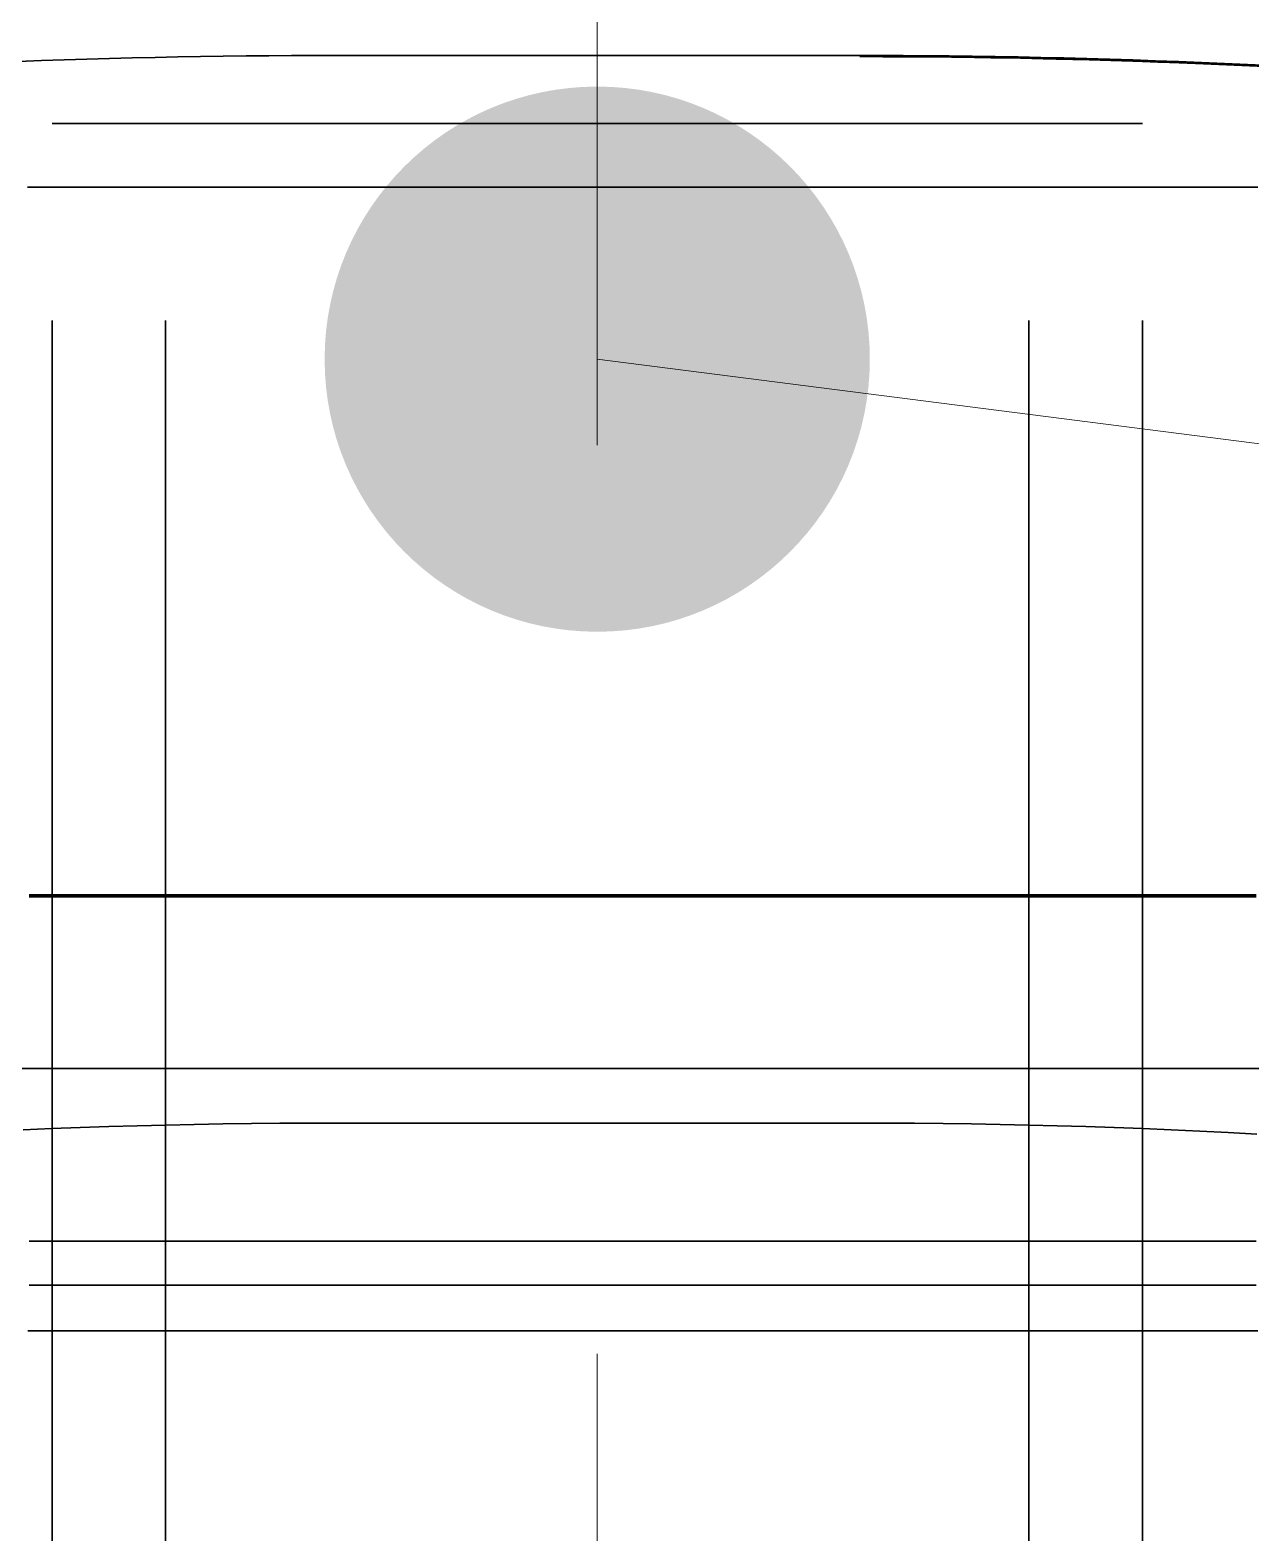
# Model space of a CAD drawing. Header units: millimetres. Extents: x 0 to 2382, y 0 to 420.
# Drawn here: x 155.252 to 157.939, y 327.016 to 330.324 of the extents above; entities that cross this region are included whole.
import ezdxf

# ---------------------------------------------------------------- set-up
doc = ezdxf.new("R2010")
doc.units = ezdxf.units.MM
doc.linetypes.add('IRAM-E-TRAZOS', pattern=[5, 4, -1])
doc.linetypes.add('IRAM-F-TRAZO-PUNTO', pattern=[20, 15, -2, 1, -2])
for name, color, linetype, lineweight in [('01-VISIBLE', 7, 'CONTINUOUS', 70), ('02-OCULTA', 4, 'IRAM-E-TRAZOS', 35), ('03-EJE', 1, 'IRAM-F-TRAZO-PUNTO', 18), ('08-FINA', 5, 'CONTINUOUS', 18)]:
    doc.layers.add(name, color=color, linetype=linetype, lineweight=lineweight)

msp = doc.modelspace()

# ---------------------------------------------------------------- hatches: boundary and pattern name
at = {"layer": '08-FINA'}
h = msp.add_hatch(color=7, dxfattribs=at)
h.dxf.hatch_style = 1
edge = h.paths.add_edge_path()
edge.add_arc((156.5, 329.5996), 0.6, 0, 360)

# ---------------------------------------------------------------- linework, layer by layer
at = {"layer": '01-VISIBLE'}
msp.add_lwpolyline([(157.95, 328.4182), (157.9, 328.4182), (157.85, 328.4182), (157.8, 328.4182), (157.75, 328.4182), (157.7, 328.4182), (157.65, 328.4182), (157.6, 328.4182), (157.55, 328.4182), (157.5, 328.4182), (157.45, 328.4182), (157.4, 328.4182), (157.35, 328.4182), (157.3, 328.4182), (157.25, 328.4182), (157.2, 328.4182), (157.15, 328.4182), (157.1, 328.4182), (157.05, 328.4182), (157, 328.4182), (156.95, 328.4182), (156.9, 328.4182), (156.85, 328.4182), (156.8, 328.4182), (156.75, 328.4182), (156.7, 328.4182), (156.65, 328.4182), (156.6, 328.4182), (156.55, 328.4182), (156.5, 328.4182), (156.45, 328.4182), (156.4, 328.4182), (156.35, 328.4182), (156.3, 328.4182), (156.25, 328.4182), (156.2, 328.4182), (156.15, 328.4182), (156.1, 328.4182), (156.05, 328.4182), (156, 328.4182), (155.95, 328.4182), (155.9, 328.4182), (155.85, 328.4182), (155.8, 328.4182), (155.75, 328.4182), (155.7, 328.4182), (155.65, 328.4182), (155.6, 328.4182), (155.55, 328.4182), (155.5, 328.4182), (155.45, 328.4182), (155.4, 328.4182), (155.35, 328.4182), (155.3, 328.4182), (155.25, 328.4182)], dxfattribs=at)
at = {"layer": '02-OCULTA'}
for p, q in [((157.0727, 330.2682), (155.9273, 330.2682)), ((157.0727, 330.2682), (155.9273, 330.2682)), ((157.0727, 330.2682), (155.9273, 330.2682)), ((157.0727, 330.2682), (155.9273, 330.2682)), ((155.3, 215.685), (155.3, 330.1182)), ((155.55, 215.685), (155.55, 330.1182)), ((157.45, 215.685), (157.45, 330.1182)), ((157.7, 215.685), (157.7, 330.1182)), ((157.0727, 327.9182), (155.9273, 327.9182)), ((157.0727, 327.9182), (155.9273, 327.9182)), ((157.0727, 327.9182), (155.9273, 327.9182)), ((157.0727, 327.9182), (155.9273, 327.9182))]:
    msp.add_line(p, q, dxfattribs=at)
for points in [[(155.9273, 330.2682), (155.8773, 330.2682), (155.8272, 330.268), (155.7771, 330.2676), (155.727, 330.2672), (155.677, 330.2665), (155.6269, 330.2658), (155.5768, 330.2649), (155.5268, 330.2639), (155.4767, 330.2627), (155.4266, 330.2614), (155.3766, 330.26), (155.3265, 330.2584), (155.2765, 330.2567), (155.2264, 330.2548)], [(155.9273, 330.2682), (155.8773, 330.2682), (155.8272, 330.268), (155.7771, 330.2676), (155.727, 330.2672), (155.677, 330.2665), (155.6269, 330.2658), (155.5768, 330.2649), (155.5268, 330.2639), (155.4767, 330.2627), (155.4266, 330.2614), (155.3766, 330.26), (155.3265, 330.2584), (155.2765, 330.2567), (155.2264, 330.2548)], [(155.9273, 330.2682), (155.8773, 330.2682), (155.8272, 330.268), (155.7771, 330.2676), (155.727, 330.2672), (155.677, 330.2665), (155.6269, 330.2658), (155.5768, 330.2649), (155.5268, 330.2639), (155.4767, 330.2627), (155.4266, 330.2614), (155.3766, 330.26), (155.3265, 330.2584), (155.2765, 330.2567), (155.2264, 330.2548)], [(155.9273, 330.2682), (155.8773, 330.2682), (155.8272, 330.268), (155.7771, 330.2676), (155.727, 330.2672), (155.677, 330.2665), (155.6269, 330.2658), (155.5768, 330.2649), (155.5268, 330.2639), (155.4767, 330.2627), (155.4266, 330.2614), (155.3766, 330.26), (155.3265, 330.2584), (155.2765, 330.2567), (155.2264, 330.2548)], [(157.0727, 330.2682), (157.1232, 330.2682), (157.1737, 330.268), (157.2242, 330.2676), (157.2747, 330.2671), (157.3252, 330.2665), (157.3757, 330.2657), (157.4262, 330.2648), (157.4767, 330.2638), (157.5272, 330.2626), (157.5777, 330.2613), (157.6282, 330.2598), (157.6786, 330.2582), (157.7291, 330.2565), (157.7796, 330.2546), (157.8301, 330.2526), (157.8805, 330.2504), (157.931, 330.2481), (157.9814, 330.2457)], [(157.0727, 330.2682), (157.1232, 330.2682), (157.1737, 330.268), (157.2242, 330.2676), (157.2747, 330.2671), (157.3252, 330.2665), (157.3757, 330.2657), (157.4262, 330.2648), (157.4767, 330.2638), (157.5272, 330.2626), (157.5777, 330.2613), (157.6282, 330.2598), (157.6786, 330.2582), (157.7291, 330.2565), (157.7796, 330.2546), (157.8301, 330.2526), (157.8805, 330.2504), (157.931, 330.2481), (157.9814, 330.2457)], [(157.0727, 330.2682), (157.1232, 330.2682), (157.1737, 330.268), (157.2242, 330.2676), (157.2747, 330.2671), (157.3252, 330.2665), (157.3757, 330.2657), (157.4262, 330.2648), (157.4767, 330.2638), (157.5272, 330.2626), (157.5777, 330.2613), (157.6282, 330.2598), (157.6786, 330.2582), (157.7291, 330.2565), (157.7796, 330.2546), (157.8301, 330.2526), (157.8805, 330.2504), (157.931, 330.2481), (157.9814, 330.2457)], [(157.0727, 330.2682), (157.1232, 330.2682), (157.1737, 330.268), (157.2242, 330.2676), (157.2747, 330.2671), (157.3252, 330.2665), (157.3757, 330.2657), (157.4262, 330.2648), (157.4767, 330.2638), (157.5272, 330.2626), (157.5777, 330.2613), (157.6282, 330.2598), (157.6786, 330.2582), (157.7291, 330.2565), (157.7796, 330.2546), (157.8301, 330.2526), (157.8805, 330.2504), (157.931, 330.2481), (157.9814, 330.2457)], [(157.9857, 330.2429), (157.9353, 330.2453), (157.885, 330.2476), (157.8346, 330.2498), (157.7842, 330.2518), (157.7338, 330.2537), (157.6834, 330.2554), (157.633, 330.257), (157.5825, 330.2585), (157.5321, 330.2598), (157.4817, 330.261), (157.4313, 330.262), (157.3809, 330.2629), (157.3304, 330.2637), (157.28, 330.2643), (157.2296, 330.2648), (157.1791, 330.2652), (157.1287, 330.2654), (157.0782, 330.2655)], [(157.9423, 330.245), (157.8704, 330.2483), (157.7984, 330.2513), (157.7264, 330.254), (157.6544, 330.2564), (157.5824, 330.2585), (157.5104, 330.2603), (157.4384, 330.2619), (157.3664, 330.2632), (157.2944, 330.2642), (157.2223, 330.2649), (157.1503, 330.2653), (157.0782, 330.2655)], [(157.9423, 330.245), (157.8704, 330.2483), (157.7984, 330.2513), (157.7264, 330.254), (157.6544, 330.2564), (157.5824, 330.2585), (157.5104, 330.2603), (157.4384, 330.2619), (157.3664, 330.2632), (157.2944, 330.2642), (157.2223, 330.2649), (157.1503, 330.2653), (157.0782, 330.2655)], [(157.9423, 330.245), (157.8704, 330.2483), (157.7984, 330.2513), (157.7264, 330.254), (157.6544, 330.2564), (157.5824, 330.2585), (157.5104, 330.2603), (157.4384, 330.2619), (157.3664, 330.2632), (157.2944, 330.2642), (157.2223, 330.2649), (157.1503, 330.2653), (157.0782, 330.2655)], [(157.7, 330.1182), (157.65, 330.1182), (157.6, 330.1182), (157.55, 330.1182), (157.5, 330.1182), (157.45, 330.1182), (157.4, 330.1182), (157.35, 330.1182), (157.3, 330.1182), (157.25, 330.1182), (157.2, 330.1182), (157.15, 330.1182), (157.1, 330.1182), (157.05, 330.1182), (157, 330.1182), (156.95, 330.1182), (156.9, 330.1182), (156.85, 330.1182), (156.8, 330.1182), (156.75, 330.1182), (156.7, 330.1182), (156.65, 330.1182), (156.6, 330.1182), (156.55, 330.1182), (156.5, 330.1182), (156.45, 330.1182), (156.4, 330.1182), (156.35, 330.1182), (156.3, 330.1182), (156.25, 330.1182), (156.2, 330.1182), (156.15, 330.1182), (156.1, 330.1182), (156.05, 330.1182), (156, 330.1182), (155.95, 330.1182), (155.9, 330.1182), (155.85, 330.1182), (155.8, 330.1182), (155.75, 330.1182), (155.7, 330.1182), (155.65, 330.1182), (155.6, 330.1182), (155.55, 330.1182), (155.5, 330.1182), (155.45, 330.1182), (155.4, 330.1182), (155.35, 330.1182), (155.3, 330.1182)], [(155.3, 330.1182), (155.35, 330.1182), (155.4, 330.1182), (155.45, 330.1182), (155.5, 330.1182), (155.55, 330.1182), (155.6, 330.1182), (155.65, 330.1182), (155.7, 330.1182), (155.75, 330.1182), (155.8, 330.1182), (155.85, 330.1182), (155.9, 330.1182), (155.95, 330.1182), (156, 330.1182), (156.05, 330.1182), (156.1, 330.1182), (156.15, 330.1182), (156.2, 330.1182), (156.25, 330.1182), (156.3, 330.1182), (156.35, 330.1182), (156.4, 330.1182), (156.45, 330.1182), (156.5, 330.1182), (156.55, 330.1182), (156.6, 330.1182), (156.65, 330.1182), (156.7, 330.1182), (156.75, 330.1182), (156.8, 330.1182), (156.85, 330.1182), (156.9, 330.1182), (156.95, 330.1182), (157, 330.1182), (157.05, 330.1182), (157.1, 330.1182), (157.15, 330.1182), (157.2, 330.1182), (157.25, 330.1182), (157.3, 330.1182), (157.35, 330.1182), (157.4, 330.1182), (157.45, 330.1182), (157.5, 330.1182), (157.55, 330.1182), (157.6, 330.1182), (157.65, 330.1182), (157.7, 330.1182)], [(157.45, 330.1182), (157.4, 330.1182), (157.35, 330.1182), (157.3, 330.1182), (157.25, 330.1182), (157.2, 330.1182), (157.15, 330.1182), (157.1, 330.1182), (157.05, 330.1182), (157, 330.1182), (156.95, 330.1182), (156.9, 330.1182), (156.85, 330.1182), (156.8, 330.1182), (156.75, 330.1182), (156.7, 330.1182), (156.65, 330.1182), (156.6, 330.1182), (156.55, 330.1182), (156.5, 330.1182), (156.45, 330.1182), (156.4, 330.1182), (156.35, 330.1182), (156.3, 330.1182), (156.25, 330.1182), (156.2, 330.1182), (156.15, 330.1182), (156.1, 330.1182), (156.05, 330.1182), (156, 330.1182), (155.95, 330.1182), (155.9, 330.1182), (155.85, 330.1182), (155.8, 330.1182), (155.75, 330.1182), (155.7, 330.1182), (155.65, 330.1182), (155.6, 330.1182), (155.55, 330.1182)], [(155.55, 330.1182), (155.6, 330.1182), (155.65, 330.1182), (155.7, 330.1182), (155.75, 330.1182), (155.8, 330.1182), (155.85, 330.1182), (155.9, 330.1182), (155.95, 330.1182), (156, 330.1182), (156.05, 330.1182), (156.1, 330.1182), (156.15, 330.1182), (156.2, 330.1182), (156.25, 330.1182), (156.3, 330.1182), (156.35, 330.1182), (156.4, 330.1182), (156.45, 330.1182), (156.5, 330.1182), (156.55, 330.1182), (156.6, 330.1182), (156.65, 330.1182), (156.7, 330.1182), (156.75, 330.1182), (156.8, 330.1182), (156.85, 330.1182), (156.9, 330.1182), (156.95, 330.1182), (157, 330.1182), (157.05, 330.1182), (157.1, 330.1182), (157.15, 330.1182), (157.2, 330.1182), (157.25, 330.1182), (157.3, 330.1182), (157.35, 330.1182), (157.4, 330.1182), (157.45, 330.1182)], [(157.9543, 329.9782), (157.9042, 329.9782), (157.854, 329.9782), (157.8039, 329.9782), (157.7537, 329.9782), (157.7036, 329.9782), (157.6534, 329.9782), (157.6033, 329.9782), (157.5531, 329.9782), (157.503, 329.9782), (157.4528, 329.9782), (157.4027, 329.9782), (157.3525, 329.9782), (157.3024, 329.9782), (157.2522, 329.9782), (157.2021, 329.9782), (157.1519, 329.9782), (157.1018, 329.9782), (157.0516, 329.9782), (157.0015, 329.9782), (156.9513, 329.9782), (156.9012, 329.9782), (156.851, 329.9782), (156.8009, 329.9782), (156.7507, 329.9782), (156.7006, 329.9782), (156.6504, 329.9782), (156.6003, 329.9782), (156.5501, 329.9782), (156.5, 329.9782), (156.4499, 329.9782), (156.3997, 329.9782), (156.3496, 329.9782), (156.2994, 329.9782), (156.2493, 329.9782), (156.1991, 329.9782), (156.149, 329.9782), (156.0988, 329.9782), (156.0487, 329.9782), (155.9985, 329.9782), (155.9484, 329.9782), (155.8982, 329.9782), (155.8481, 329.9782), (155.7979, 329.9782), (155.7478, 329.9782), (155.6976, 329.9782), (155.6475, 329.9782), (155.5973, 329.9782), (155.5472, 329.9782), (155.497, 329.9782), (155.4469, 329.9782), (155.3967, 329.9782), (155.3466, 329.9782), (155.2964, 329.9782), (155.2463, 329.9782)], [(155.2463, 329.9782), (155.2964, 329.9782), (155.3466, 329.9782), (155.3967, 329.9782), (155.4469, 329.9782), (155.497, 329.9782), (155.5472, 329.9782), (155.5973, 329.9782), (155.6475, 329.9782), (155.6976, 329.9782), (155.7478, 329.9782), (155.7979, 329.9782), (155.8481, 329.9782), (155.8982, 329.9782), (155.9484, 329.9782), (155.9985, 329.9782), (156.0487, 329.9782), (156.0988, 329.9782), (156.149, 329.9782), (156.1991, 329.9782), (156.2493, 329.9782), (156.2994, 329.9782), (156.3496, 329.9782), (156.3997, 329.9782), (156.4499, 329.9782), (156.5, 329.9782), (156.5501, 329.9782), (156.6003, 329.9782), (156.6504, 329.9782), (156.7006, 329.9782), (156.7507, 329.9782), (156.8009, 329.9782), (156.851, 329.9782), (156.9012, 329.9782), (156.9513, 329.9782), (157.0015, 329.9782), (157.0516, 329.9782), (157.1018, 329.9782), (157.1519, 329.9782), (157.2021, 329.9782), (157.2522, 329.9782), (157.3024, 329.9782), (157.3525, 329.9782), (157.4027, 329.9782), (157.4528, 329.9782), (157.503, 329.9782), (157.5531, 329.9782), (157.6033, 329.9782), (157.6534, 329.9782), (157.7036, 329.9782), (157.7537, 329.9782), (157.8039, 329.9782), (157.854, 329.9782), (157.9042, 329.9782), (157.9543, 329.9782)], [(157.95, 329.9782), (157.9, 329.9782), (157.85, 329.9782), (157.8, 329.9782), (157.75, 329.9782), (157.7, 329.9782), (157.65, 329.9782), (157.6, 329.9782), (157.55, 329.9782), (157.5, 329.9782), (157.45, 329.9782), (157.4, 329.9782), (157.35, 329.9782), (157.3, 329.9782), (157.25, 329.9782), (157.2, 329.9782), (157.15, 329.9782), (157.1, 329.9782), (157.05, 329.9782), (157, 329.9782), (156.95, 329.9782), (156.9, 329.9782), (156.85, 329.9782), (156.8, 329.9782), (156.75, 329.9782), (156.7, 329.9782), (156.65, 329.9782), (156.6, 329.9782), (156.55, 329.9782), (156.5, 329.9782), (156.45, 329.9782), (156.4, 329.9782), (156.35, 329.9782), (156.3, 329.9782), (156.25, 329.9782), (156.2, 329.9782), (156.15, 329.9782), (156.1, 329.9782), (156.05, 329.9782), (156, 329.9782), (155.95, 329.9782), (155.9, 329.9782), (155.85, 329.9782), (155.8, 329.9782), (155.75, 329.9782), (155.7, 329.9782), (155.65, 329.9782), (155.6, 329.9782), (155.55, 329.9782), (155.5, 329.9782), (155.45, 329.9782), (155.4, 329.9782), (155.35, 329.9782), (155.3, 329.9782), (155.25, 329.9782)], [(155.25, 329.9782), (155.3, 329.9782), (155.35, 329.9782), (155.4, 329.9782), (155.45, 329.9782), (155.5, 329.9782), (155.55, 329.9782), (155.6, 329.9782), (155.65, 329.9782), (155.7, 329.9782), (155.75, 329.9782), (155.8, 329.9782), (155.85, 329.9782), (155.9, 329.9782), (155.95, 329.9782), (156, 329.9782), (156.05, 329.9782), (156.1, 329.9782), (156.15, 329.9782), (156.2, 329.9782), (156.25, 329.9782), (156.3, 329.9782), (156.35, 329.9782), (156.4, 329.9782), (156.45, 329.9782), (156.5, 329.9782), (156.55, 329.9782), (156.6, 329.9782), (156.65, 329.9782), (156.7, 329.9782), (156.75, 329.9782), (156.8, 329.9782), (156.85, 329.9782), (156.9, 329.9782), (156.95, 329.9782), (157, 329.9782), (157.05, 329.9782), (157.1, 329.9782), (157.15, 329.9782), (157.2, 329.9782), (157.25, 329.9782), (157.3, 329.9782), (157.35, 329.9782), (157.4, 329.9782), (157.45, 329.9782), (157.5, 329.9782), (157.55, 329.9782), (157.6, 329.9782), (157.65, 329.9782), (157.7, 329.9782), (157.75, 329.9782), (157.8, 329.9782), (157.85, 329.9782), (157.9, 329.9782), (157.95, 329.9782)], [(157.95, 328.4182), (157.9, 328.4182), (157.85, 328.4182), (157.8, 328.4182), (157.75, 328.4182), (157.7, 328.4182), (157.65, 328.4182), (157.6, 328.4182), (157.55, 328.4182), (157.5, 328.4182), (157.45, 328.4182), (157.4, 328.4182), (157.35, 328.4182), (157.3, 328.4182), (157.25, 328.4182), (157.2, 328.4182), (157.15, 328.4182), (157.1, 328.4182), (157.05, 328.4182), (157, 328.4182), (156.95, 328.4182), (156.9, 328.4182), (156.85, 328.4182), (156.8, 328.4182), (156.75, 328.4182), (156.7, 328.4182), (156.65, 328.4182), (156.6, 328.4182), (156.55, 328.4182), (156.5, 328.4182), (156.45, 328.4182), (156.4, 328.4182), (156.35, 328.4182), (156.3, 328.4182), (156.25, 328.4182), (156.2, 328.4182), (156.15, 328.4182), (156.1, 328.4182), (156.05, 328.4182), (156, 328.4182), (155.95, 328.4182), (155.9, 328.4182), (155.85, 328.4182), (155.8, 328.4182), (155.75, 328.4182), (155.7, 328.4182), (155.65, 328.4182), (155.6, 328.4182), (155.55, 328.4182), (155.5, 328.4182), (155.45, 328.4182), (155.4, 328.4182), (155.35, 328.4182), (155.3, 328.4182), (155.25, 328.4182)], [(157.9843, 328.0382), (157.934, 328.0382), (157.8836, 328.0382), (157.8333, 328.0382), (157.783, 328.0382), (157.7327, 328.0382), (157.6824, 328.0382), (157.6321, 328.0382), (157.5818, 328.0382), (157.5314, 328.0382), (157.4811, 328.0382), (157.4308, 328.0382), (157.3805, 328.0382), (157.3302, 328.0382), (157.2799, 328.0382), (157.2296, 328.0382), (157.1792, 328.0382), (157.1289, 328.0382), (157.0786, 328.0382), (157.0283, 328.0382), (156.978, 328.0382), (156.9277, 328.0382), (156.8774, 328.0382), (156.827, 328.0382), (156.7767, 328.0382), (156.7264, 328.0382), (156.6761, 328.0382), (156.6258, 328.0382), (156.5755, 328.0382), (156.5252, 328.0382), (156.4748, 328.0382), (156.4245, 328.0382), (156.3742, 328.0382), (156.3239, 328.0382), (156.2736, 328.0382), (156.2233, 328.0382), (156.173, 328.0382), (156.1226, 328.0382), (156.0723, 328.0382), (156.022, 328.0382), (155.9717, 328.0382), (155.9214, 328.0382), (155.8711, 328.0382), (155.8208, 328.0382), (155.7704, 328.0382), (155.7201, 328.0382), (155.6698, 328.0382), (155.6195, 328.0382), (155.5692, 328.0382), (155.5189, 328.0382), (155.4686, 328.0382), (155.4182, 328.0382), (155.3679, 328.0382), (155.3176, 328.0382), (155.2673, 328.0382), (155.217, 328.0382)], [(155.217, 328.0382), (155.2673, 328.0382), (155.3176, 328.0382), (155.3679, 328.0382), (155.4182, 328.0382), (155.4686, 328.0382), (155.5189, 328.0382), (155.5692, 328.0382), (155.6195, 328.0382), (155.6698, 328.0382), (155.7201, 328.0382), (155.7704, 328.0382), (155.8208, 328.0382), (155.8711, 328.0382), (155.9214, 328.0382), (155.9717, 328.0382), (156.022, 328.0382), (156.0723, 328.0382), (156.1226, 328.0382), (156.173, 328.0382), (156.2233, 328.0382), (156.2736, 328.0382), (156.3239, 328.0382), (156.3742, 328.0382), (156.4245, 328.0382), (156.4748, 328.0382), (156.5252, 328.0382), (156.5755, 328.0382), (156.6258, 328.0382), (156.6761, 328.0382), (156.7264, 328.0382), (156.7767, 328.0382), (156.827, 328.0382), (156.8774, 328.0382), (156.9277, 328.0382), (156.978, 328.0382), (157.0283, 328.0382), (157.0786, 328.0382), (157.1289, 328.0382), (157.1792, 328.0382), (157.2296, 328.0382), (157.2799, 328.0382), (157.3302, 328.0382), (157.3805, 328.0382), (157.4308, 328.0382), (157.4811, 328.0382), (157.5314, 328.0382), (157.5818, 328.0382), (157.6321, 328.0382), (157.6824, 328.0382), (157.7327, 328.0382), (157.783, 328.0382), (157.8333, 328.0382), (157.8836, 328.0382), (157.934, 328.0382), (157.9843, 328.0382)], [(157.9504, 328.0382), (157.9004, 328.0382), (157.8503, 328.0382), (157.8003, 328.0382), (157.7503, 328.0382), (157.7003, 328.0382), (157.6503, 328.0382), (157.6003, 328.0382), (157.5503, 328.0382), (157.5003, 328.0382), (157.4502, 328.0382), (157.4002, 328.0382), (157.3502, 328.0382), (157.3002, 328.0382), (157.2502, 328.0382), (157.2002, 328.0382), (157.1502, 328.0382), (157.1002, 328.0382), (157.0501, 328.0382), (157.0001, 328.0382), (156.9501, 328.0382), (156.9001, 328.0382), (156.8501, 328.0382), (156.8001, 328.0382), (156.7501, 328.0382), (156.7001, 328.0382), (156.65, 328.0382), (156.6, 328.0382), (156.55, 328.0382), (156.5, 328.0382), (156.45, 328.0382), (156.4, 328.0382), (156.35, 328.0382), (156.3, 328.0382), (156.2499, 328.0382), (156.1999, 328.0382), (156.1499, 328.0382), (156.0999, 328.0382), (156.0499, 328.0382), (155.9999, 328.0382), (155.9499, 328.0382), (155.8999, 328.0382), (155.8498, 328.0382), (155.7998, 328.0382), (155.7498, 328.0382), (155.6998, 328.0382), (155.6498, 328.0382), (155.5998, 328.0382), (155.5498, 328.0382), (155.4998, 328.0382), (155.4497, 328.0382), (155.3997, 328.0382), (155.3497, 328.0382), (155.2997, 328.0382), (155.2497, 328.0382)], [(155.2497, 328.0382), (155.2997, 328.0382), (155.3497, 328.0382), (155.3997, 328.0382), (155.4497, 328.0382), (155.4998, 328.0382), (155.5498, 328.0382), (155.5998, 328.0382), (155.6498, 328.0382), (155.6998, 328.0382), (155.7498, 328.0382), (155.7998, 328.0382), (155.8498, 328.0382), (155.8999, 328.0382), (155.9499, 328.0382), (155.9999, 328.0382), (156.0499, 328.0382), (156.0999, 328.0382), (156.1499, 328.0382), (156.1999, 328.0382), (156.2499, 328.0382), (156.3, 328.0382), (156.35, 328.0382), (156.4, 328.0382), (156.45, 328.0382), (156.5, 328.0382), (156.55, 328.0382), (156.6, 328.0382), (156.65, 328.0382), (156.7001, 328.0382), (156.7501, 328.0382), (156.8001, 328.0382), (156.8501, 328.0382), (156.9001, 328.0382), (156.9501, 328.0382), (157.0001, 328.0382), (157.0501, 328.0382), (157.1002, 328.0382), (157.1502, 328.0382), (157.2002, 328.0382), (157.2502, 328.0382), (157.3002, 328.0382), (157.3502, 328.0382), (157.4002, 328.0382), (157.4502, 328.0382), (157.5003, 328.0382), (157.5503, 328.0382), (157.6003, 328.0382), (157.6503, 328.0382), (157.7003, 328.0382), (157.7503, 328.0382), (157.8003, 328.0382), (157.8503, 328.0382), (157.9004, 328.0382), (157.9504, 328.0382)], [(157.95, 328.0382), (157.9, 328.0382), (157.85, 328.0382), (157.8, 328.0382), (157.75, 328.0382), (157.7, 328.0382), (157.65, 328.0382), (157.6, 328.0382), (157.55, 328.0382), (157.5, 328.0382), (157.45, 328.0382), (157.4, 328.0382), (157.35, 328.0382), (157.3, 328.0382), (157.25, 328.0382), (157.2, 328.0382), (157.15, 328.0382), (157.1, 328.0382), (157.05, 328.0382), (157, 328.0382), (156.95, 328.0382), (156.9, 328.0382), (156.85, 328.0382), (156.8, 328.0382), (156.75, 328.0382), (156.7, 328.0382), (156.65, 328.0382), (156.6, 328.0382), (156.55, 328.0382), (156.5, 328.0382), (156.45, 328.0382), (156.4, 328.0382), (156.35, 328.0382), (156.3, 328.0382), (156.25, 328.0382), (156.2, 328.0382), (156.15, 328.0382), (156.1, 328.0382), (156.05, 328.0382), (156, 328.0382), (155.95, 328.0382), (155.9, 328.0382), (155.85, 328.0382), (155.8, 328.0382), (155.75, 328.0382), (155.7, 328.0382), (155.65, 328.0382), (155.6, 328.0382), (155.55, 328.0382), (155.5, 328.0382), (155.45, 328.0382), (155.4, 328.0382), (155.35, 328.0382), (155.3, 328.0382), (155.25, 328.0382)], [(155.25, 328.0382), (155.3, 328.0382), (155.35, 328.0382), (155.4, 328.0382), (155.45, 328.0382), (155.5, 328.0382), (155.55, 328.0382), (155.6, 328.0382), (155.65, 328.0382), (155.7, 328.0382), (155.75, 328.0382), (155.8, 328.0382), (155.85, 328.0382), (155.9, 328.0382), (155.95, 328.0382), (156, 328.0382), (156.05, 328.0382), (156.1, 328.0382), (156.15, 328.0382), (156.2, 328.0382), (156.25, 328.0382), (156.3, 328.0382), (156.35, 328.0382), (156.4, 328.0382), (156.45, 328.0382), (156.5, 328.0382), (156.55, 328.0382), (156.6, 328.0382), (156.65, 328.0382), (156.7, 328.0382), (156.75, 328.0382), (156.8, 328.0382), (156.85, 328.0382), (156.9, 328.0382), (156.95, 328.0382), (157, 328.0382), (157.05, 328.0382), (157.1, 328.0382), (157.15, 328.0382), (157.2, 328.0382), (157.25, 328.0382), (157.3, 328.0382), (157.35, 328.0382), (157.4, 328.0382), (157.45, 328.0382), (157.5, 328.0382), (157.55, 328.0382), (157.6, 328.0382), (157.65, 328.0382), (157.7, 328.0382), (157.75, 328.0382), (157.8, 328.0382), (157.85, 328.0382), (157.9, 328.0382), (157.95, 328.0382)], [(155.9273, 327.9182), (155.8645, 327.9181), (155.8017, 327.9178), (155.7389, 327.9171), (155.6761, 327.9163), (155.6132, 327.9152), (155.5504, 327.9138), (155.4876, 327.9122), (155.4248, 327.9103), (155.362, 327.9082), (155.2993, 327.9059), (155.2365, 327.9033)], [(155.9273, 327.9182), (155.8645, 327.9181), (155.8017, 327.9178), (155.7389, 327.9171), (155.6761, 327.9163), (155.6132, 327.9152), (155.5504, 327.9138), (155.4876, 327.9122), (155.4248, 327.9103), (155.362, 327.9082), (155.2993, 327.9059), (155.2365, 327.9033)], [(155.9273, 327.9182), (155.8645, 327.9181), (155.8017, 327.9178), (155.7389, 327.9171), (155.6761, 327.9163), (155.6132, 327.9152), (155.5504, 327.9138), (155.4876, 327.9122), (155.4248, 327.9103), (155.362, 327.9082), (155.2993, 327.9059), (155.2365, 327.9033)], [(155.9273, 327.9182), (155.8645, 327.9181), (155.8017, 327.9178), (155.7389, 327.9171), (155.6761, 327.9163), (155.6132, 327.9152), (155.5504, 327.9138), (155.4876, 327.9122), (155.4248, 327.9103), (155.362, 327.9082), (155.2993, 327.9059), (155.2365, 327.9033)], [(157.9517, 327.894), (157.889, 327.8973), (157.8263, 327.9004), (157.7635, 327.9033), (157.7007, 327.9059), (157.638, 327.9082), (157.5752, 327.9103), (157.5124, 327.9122), (157.4496, 327.9138), (157.3868, 327.9152), (157.3239, 327.9163), (157.2611, 327.9171), (157.1983, 327.9178), (157.1355, 327.9181), (157.0727, 327.9182)], [(157.9517, 327.894), (157.889, 327.8973), (157.8263, 327.9004), (157.7635, 327.9033), (157.7007, 327.9059), (157.638, 327.9082), (157.5752, 327.9103), (157.5124, 327.9122), (157.4496, 327.9138), (157.3868, 327.9152), (157.3239, 327.9163), (157.2611, 327.9171), (157.1983, 327.9178), (157.1355, 327.9181), (157.0727, 327.9182)], [(157.9517, 327.894), (157.889, 327.8973), (157.8263, 327.9004), (157.7635, 327.9033), (157.7007, 327.9059), (157.638, 327.9082), (157.5752, 327.9103), (157.5124, 327.9122), (157.4496, 327.9138), (157.3868, 327.9152), (157.3239, 327.9163), (157.2611, 327.9171), (157.1983, 327.9178), (157.1355, 327.9181), (157.0727, 327.9182)], [(157.9517, 327.894), (157.889, 327.8973), (157.8263, 327.9004), (157.7635, 327.9033), (157.7007, 327.9059), (157.638, 327.9082), (157.5752, 327.9103), (157.5124, 327.9122), (157.4496, 327.9138), (157.3868, 327.9152), (157.3239, 327.9163), (157.2611, 327.9171), (157.1983, 327.9178), (157.1355, 327.9181), (157.0727, 327.9182)], [(155.25, 327.6582), (155.3, 327.6582), (155.35, 327.6582), (155.4, 327.6582), (155.45, 327.6582), (155.5, 327.6582), (155.55, 327.6582), (155.6, 327.6582), (155.65, 327.6582), (155.7, 327.6582), (155.75, 327.6582), (155.8, 327.6582), (155.85, 327.6582), (155.9, 327.6582), (155.95, 327.6582), (156, 327.6582), (156.05, 327.6582), (156.1, 327.6582), (156.15, 327.6582), (156.2, 327.6582), (156.25, 327.6582), (156.3, 327.6582), (156.35, 327.6582), (156.4, 327.6582), (156.45, 327.6582), (156.5, 327.6582), (156.55, 327.6582), (156.6, 327.6582), (156.65, 327.6582), (156.7, 327.6582), (156.75, 327.6582), (156.8, 327.6582), (156.85, 327.6582), (156.9, 327.6582), (156.95, 327.6582), (157, 327.6582), (157.05, 327.6582), (157.1, 327.6582), (157.15, 327.6582), (157.2, 327.6582), (157.25, 327.6582), (157.3, 327.6582), (157.35, 327.6582), (157.4, 327.6582), (157.45, 327.6582), (157.5, 327.6582), (157.55, 327.6582), (157.6, 327.6582), (157.65, 327.6582), (157.7, 327.6582), (157.75, 327.6582), (157.8, 327.6582), (157.85, 327.6582), (157.9, 327.6582), (157.95, 327.6582)], [(155.25, 327.6582), (155.3, 327.6582), (155.35, 327.6582), (155.4, 327.6582), (155.45, 327.6582), (155.5, 327.6582), (155.55, 327.6582), (155.6, 327.6582), (155.65, 327.6582), (155.7, 327.6582), (155.75, 327.6582), (155.8, 327.6582), (155.85, 327.6582), (155.9, 327.6582), (155.95, 327.6582), (156, 327.6582), (156.05, 327.6582), (156.1, 327.6582), (156.15, 327.6582), (156.2, 327.6582), (156.25, 327.6582), (156.3, 327.6582), (156.35, 327.6582), (156.4, 327.6582), (156.45, 327.6582), (156.5, 327.6582), (156.55, 327.6582), (156.6, 327.6582), (156.65, 327.6582), (156.7, 327.6582), (156.75, 327.6582), (156.8, 327.6582), (156.85, 327.6582), (156.9, 327.6582), (156.95, 327.6582), (157, 327.6582), (157.05, 327.6582), (157.1, 327.6582), (157.15, 327.6582), (157.2, 327.6582), (157.25, 327.6582), (157.3, 327.6582), (157.35, 327.6582), (157.4, 327.6582), (157.45, 327.6582), (157.5, 327.6582), (157.55, 327.6582), (157.6, 327.6582), (157.65, 327.6582), (157.7, 327.6582), (157.75, 327.6582), (157.8, 327.6582), (157.85, 327.6582), (157.9, 327.6582), (157.95, 327.6582)], [(157.95, 327.561), (157.9, 327.561), (157.85, 327.561), (157.8, 327.561), (157.75, 327.561), (157.7, 327.561), (157.65, 327.561), (157.6, 327.561), (157.55, 327.561), (157.5, 327.561), (157.45, 327.561), (157.4, 327.561), (157.35, 327.561), (157.3, 327.561), (157.25, 327.561), (157.2, 327.561), (157.15, 327.561), (157.1, 327.561), (157.05, 327.561), (157, 327.561), (156.95, 327.561), (156.9, 327.561), (156.85, 327.561), (156.8, 327.561), (156.75, 327.561), (156.7, 327.561), (156.65, 327.561), (156.6, 327.561), (156.55, 327.561), (156.5, 327.561), (156.45, 327.561), (156.4, 327.561), (156.35, 327.561), (156.3, 327.561), (156.25, 327.561), (156.2, 327.561), (156.15, 327.561), (156.1, 327.561), (156.05, 327.561), (156, 327.561), (155.95, 327.561), (155.9, 327.561), (155.85, 327.561), (155.8, 327.561), (155.75, 327.561), (155.7, 327.561), (155.65, 327.561), (155.6, 327.561), (155.55, 327.561), (155.5, 327.561), (155.45, 327.561), (155.4, 327.561), (155.35, 327.561), (155.3, 327.561), (155.25, 327.561)], [(155.25, 327.561), (155.3, 327.561), (155.35, 327.561), (155.4, 327.561), (155.45, 327.561), (155.5, 327.561), (155.55, 327.561), (155.6, 327.561), (155.65, 327.561), (155.7, 327.561), (155.75, 327.561), (155.8, 327.561), (155.85, 327.561), (155.9, 327.561), (155.95, 327.561), (156, 327.561), (156.05, 327.561), (156.1, 327.561), (156.15, 327.561), (156.2, 327.561), (156.25, 327.561), (156.3, 327.561), (156.35, 327.561), (156.4, 327.561), (156.45, 327.561), (156.5, 327.561), (156.55, 327.561), (156.6, 327.561), (156.65, 327.561), (156.7, 327.561), (156.75, 327.561), (156.8, 327.561), (156.85, 327.561), (156.9, 327.561), (156.95, 327.561), (157, 327.561), (157.05, 327.561), (157.1, 327.561), (157.15, 327.561), (157.2, 327.561), (157.25, 327.561), (157.3, 327.561), (157.35, 327.561), (157.4, 327.561), (157.45, 327.561), (157.5, 327.561), (157.55, 327.561), (157.6, 327.561), (157.65, 327.561), (157.7, 327.561), (157.75, 327.561), (157.8, 327.561), (157.85, 327.561), (157.9, 327.561), (157.95, 327.561)], [(157.954, 327.461), (157.9039, 327.461), (157.8538, 327.461), (157.8036, 327.461), (157.7535, 327.461), (157.7033, 327.461), (157.6532, 327.461), (157.6031, 327.461), (157.5529, 327.461), (157.5028, 327.461), (157.4526, 327.461), (157.4025, 327.461), (157.3524, 327.461), (157.3022, 327.461), (157.2521, 327.461), (157.2019, 327.461), (157.1518, 327.461), (157.1017, 327.461), (157.0515, 327.461), (157.0014, 327.461), (156.9513, 327.461), (156.9011, 327.461), (156.851, 327.461), (156.8008, 327.461), (156.7507, 327.461), (156.7006, 327.461), (156.6504, 327.461), (156.6003, 327.461), (156.5501, 327.461), (156.5, 327.461), (156.4499, 327.461), (156.3997, 327.461), (156.3496, 327.461), (156.2994, 327.461), (156.2493, 327.461), (156.1992, 327.461), (156.149, 327.461), (156.0989, 327.461), (156.0488, 327.461), (155.9986, 327.461), (155.9485, 327.461), (155.8983, 327.461), (155.8482, 327.461), (155.7981, 327.461), (155.7479, 327.461), (155.6978, 327.461), (155.6476, 327.461), (155.5975, 327.461), (155.5474, 327.461), (155.4972, 327.461), (155.4471, 327.461), (155.3969, 327.461), (155.3468, 327.461), (155.2967, 327.461), (155.2465, 327.461)], [(155.2465, 327.461), (155.2967, 327.461), (155.3468, 327.461), (155.3969, 327.461), (155.4471, 327.461), (155.4972, 327.461), (155.5474, 327.461), (155.5975, 327.461), (155.6476, 327.461), (155.6978, 327.461), (155.7479, 327.461), (155.7981, 327.461), (155.8482, 327.461), (155.8983, 327.461), (155.9485, 327.461), (155.9986, 327.461), (156.0488, 327.461), (156.0989, 327.461), (156.149, 327.461), (156.1992, 327.461), (156.2493, 327.461), (156.2994, 327.461), (156.3496, 327.461), (156.3997, 327.461), (156.4499, 327.461), (156.5, 327.461), (156.5501, 327.461), (156.6003, 327.461), (156.6504, 327.461), (156.7006, 327.461), (156.7507, 327.461), (156.8008, 327.461), (156.851, 327.461), (156.9011, 327.461), (156.9513, 327.461), (157.0014, 327.461), (157.0515, 327.461), (157.1017, 327.461), (157.1518, 327.461), (157.2019, 327.461), (157.2521, 327.461), (157.3022, 327.461), (157.3524, 327.461), (157.4025, 327.461), (157.4526, 327.461), (157.5028, 327.461), (157.5529, 327.461), (157.6031, 327.461), (157.6532, 327.461), (157.7033, 327.461), (157.7535, 327.461), (157.8036, 327.461), (157.8538, 327.461), (157.9039, 327.461), (157.954, 327.461)], [(157.9504, 327.461), (157.9004, 327.461), (157.8503, 327.461), (157.8003, 327.461), (157.7503, 327.461), (157.7003, 327.461), (157.6503, 327.461), (157.6003, 327.461), (157.5503, 327.461), (157.5003, 327.461), (157.4502, 327.461), (157.4002, 327.461), (157.3502, 327.461), (157.3002, 327.461), (157.2502, 327.461), (157.2002, 327.461), (157.1502, 327.461), (157.1002, 327.461), (157.0501, 327.461), (157.0001, 327.461), (156.9501, 327.461), (156.9001, 327.461), (156.8501, 327.461), (156.8001, 327.461), (156.7501, 327.461), (156.7001, 327.461), (156.65, 327.461), (156.6, 327.461), (156.55, 327.461), (156.5, 327.461), (156.45, 327.461), (156.4, 327.461), (156.35, 327.461), (156.3, 327.461), (156.2499, 327.461), (156.1999, 327.461), (156.1499, 327.461), (156.0999, 327.461), (156.0499, 327.461), (155.9999, 327.461), (155.9499, 327.461), (155.8999, 327.461), (155.8498, 327.461), (155.7998, 327.461), (155.7498, 327.461), (155.6998, 327.461), (155.6498, 327.461), (155.5998, 327.461), (155.5498, 327.461), (155.4998, 327.461), (155.4497, 327.461), (155.3997, 327.461), (155.3497, 327.461), (155.2997, 327.461), (155.2497, 327.461)], [(155.2497, 327.461), (155.2997, 327.461), (155.3497, 327.461), (155.3997, 327.461), (155.4497, 327.461), (155.4998, 327.461), (155.5498, 327.461), (155.5998, 327.461), (155.6498, 327.461), (155.6998, 327.461), (155.7498, 327.461), (155.7998, 327.461), (155.8498, 327.461), (155.8999, 327.461), (155.9499, 327.461), (155.9999, 327.461), (156.0499, 327.461), (156.0999, 327.461), (156.1499, 327.461), (156.1999, 327.461), (156.2499, 327.461), (156.3, 327.461), (156.35, 327.461), (156.4, 327.461), (156.45, 327.461), (156.5, 327.461), (156.55, 327.461), (156.6, 327.461), (156.65, 327.461), (156.7001, 327.461), (156.7501, 327.461), (156.8001, 327.461), (156.8501, 327.461), (156.9001, 327.461), (156.9501, 327.461), (157.0001, 327.461), (157.0501, 327.461), (157.1002, 327.461), (157.1502, 327.461), (157.2002, 327.461), (157.2502, 327.461), (157.3002, 327.461), (157.3502, 327.461), (157.4002, 327.461), (157.4502, 327.461), (157.5003, 327.461), (157.5503, 327.461), (157.6003, 327.461), (157.6503, 327.461), (157.7003, 327.461), (157.7503, 327.461), (157.8003, 327.461), (157.8503, 327.461), (157.9004, 327.461), (157.9504, 327.461)]]:
    msp.add_lwpolyline(points, dxfattribs=at)
at = {"layer": '03-EJE'}
msp.add_line((156.5, 212.41), (156.5, 342.3623), dxfattribs=at)
at = {"layer": '08-FINA'}
msp.add_line((214.0322, 322.2532), (156.5, 329.5996), dxfattribs=at)

doc.saveas('drawing.dxf')
